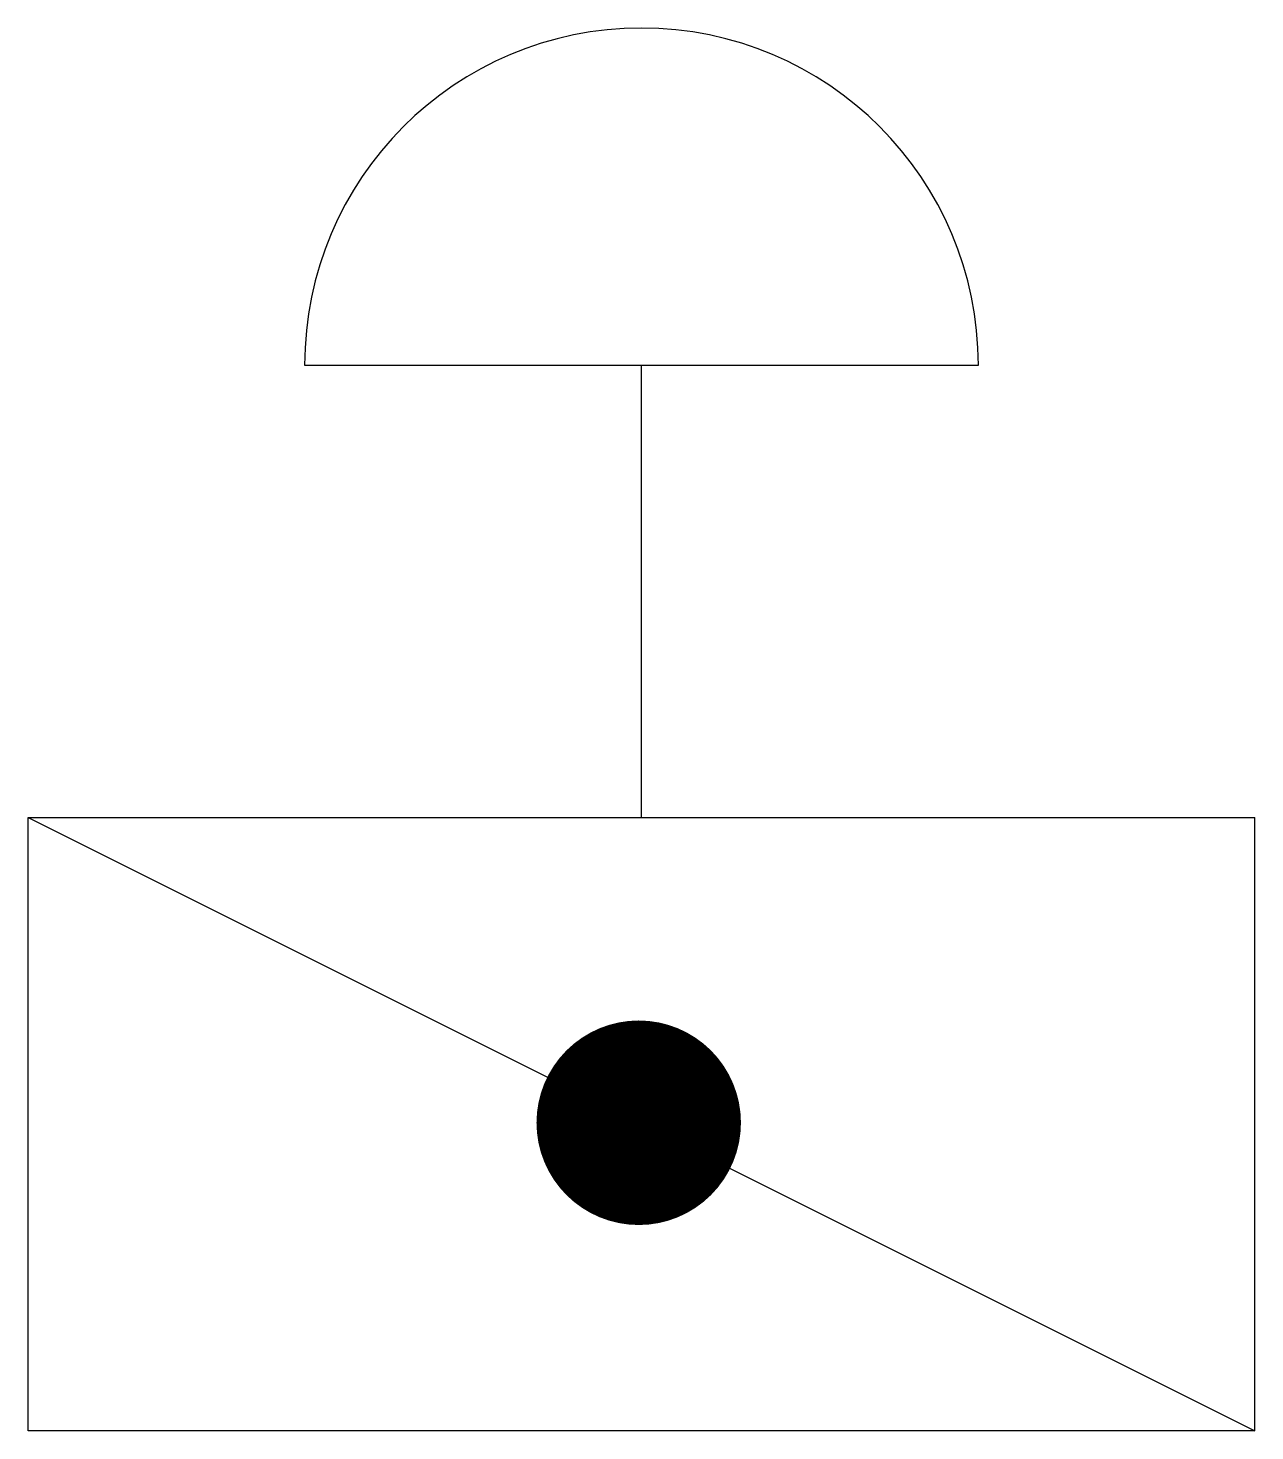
# Model space of a CAD drawing. Header units: millimetres. Extents: x -150 to 150, y -75 to 268.
import ezdxf

# ---------------------------------------------------------------- set-up
doc = ezdxf.new("R2010")
doc.units = ezdxf.units.MM

msp = doc.modelspace()

# ---------------------------------------------------------------- linework, layer by layer
at = {"color": 0, "linetype": 'ByBlock', "lineweight": -2}
for p, q in [((-82.37, 185.58), (82.37, 185.58)), ((0, 75), (0, 185.58)), ((-150, -75), (-150, 75)), ((-150, 75), (150, 75)), ((-150, 75), (150, -75)), ((150, -75), (150, 75)), ((150, -75), (-150, -75))]:
    msp.add_line(p, q, dxfattribs=at)
at = {"color": 0, "linetype": 'ByBlock', "lineweight": -2, "const_width": 25}
msp.add_lwpolyline([(-13.18, 0.34, 1), (11.82, 0.34, 1)], format="xyb", close=True, dxfattribs=at)
at = {"color": 0, "linetype": 'ByBlock', "lineweight": -2}
msp.add_arc((0, 185.58), 82.37, 0, 180, dxfattribs=at)

doc.saveas('drawing.dxf')
